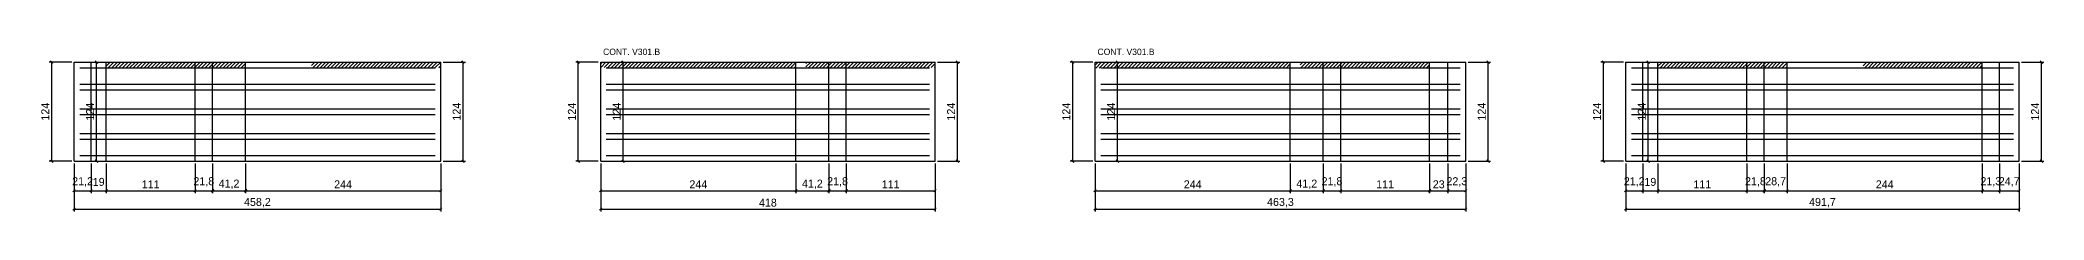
# Model space of a CAD drawing. Extents: x -9000 to 14229, y -395 to 1250.
# Drawn here: x 11724 to 14229, y -337 to -133 of the extents above; entities that cross this region are included whole.
import ezdxf

# ---------------------------------------------------------------- set-up
doc = ezdxf.new("R2010")
doc.units = 0
for name, color, linetype in [('COTA', 241, 'Continuous'), ('NOMENCLATURA', 7, 'Continuous'), ('Painéis', 200, 'Continuous'), ('Reaproveitamento', 251, 'Continuous'), ('SARR_2.2x7', 40, 'Continuous')]:
    doc.layers.add(name, color=color, linetype=linetype)
doc.dimstyles.new('PAINEL', dxfattribs={"dimtxt": 10, "dimasz": 3, "dimexe": 3, "dimexo": 3, "dimgap": 3, "dimtad": 1, "dimblk": 'OBLIQUE', "dimblk1": 'OBLIQUE', "dimcen": 2.5, "dimclrd": 4, "dimclre": 4, "dimclrt": 240, "dimazin": 3, "dimtfac": 1, "dimtmove": 0, "dimatfit": 3})

# ---------------------------------------------------------------- blocks, each defined once
blk = doc.blocks.new('_OBLIQUE')
at = {"color": 0, "linetype": 'BYBLOCK'}
blk.add_line((-0.5, -0.5), (0.5, 0.5), dxfattribs=at)

msp = doc.modelspace()

# ---------------------------------------------------------------- hatches: boundary and pattern name
at = {"layer": 'Reaproveitamento'}
h = msp.add_hatch(dxfattribs=at)
h.set_pattern_fill('ANSI31')
h.paths.add_polyline_path([(11806.8, -156.7), (11917.8, -156.7), (11917.8, -150), (11806.8, -150)])
h = msp.add_hatch(dxfattribs=at)
h.set_pattern_fill('ANSI31')
h.paths.add_polyline_path([(11917.8, -156.7), (11939.6, -156.7), (11939.6, -150), (11917.8, -150)])
h = msp.add_hatch(dxfattribs=at)
h.set_pattern_fill('ANSI31')
h.paths.add_polyline_path([(11939.6, -156.7), (11980.8, -156.7), (11980.8, -150), (11939.6, -150)])
h = msp.add_hatch(dxfattribs=at)
h.set_pattern_fill('ANSI31')
h.paths.add_polyline_path([(12063.3, -156.7), (12224.8, -156.7), (12224.8, -150), (12063.3, -150)])
h = msp.add_hatch(dxfattribs=at)
h.set_pattern_fill('ANSI31')
h.paths.add_polyline_path([(12424.8, -156.7), (12668.8, -156.7), (12668.8, -150), (12424.8, -150)])
h = msp.add_hatch(dxfattribs=at)
h.set_pattern_fill('ANSI31')
h.paths.add_polyline_path([(12681.3, -156.7), (12710, -156.7), (12710, -150), (12681.3, -150)])
h = msp.add_hatch(dxfattribs=at)
h.set_pattern_fill('ANSI31')
h.paths.add_polyline_path([(12710, -156.7), (12731.8, -156.7), (12731.8, -150), (12710, -150)])
h = msp.add_hatch(dxfattribs=at)
h.set_pattern_fill('ANSI31')
h.paths.add_polyline_path([(12731.8, -156.7), (12842.8, -156.7), (12842.8, -150), (12731.8, -150)])
h = msp.add_hatch(dxfattribs=at)
h.set_pattern_fill('ANSI31')
h.paths.add_polyline_path([(13042.8, -157.4), (13286.8, -157.4), (13286.8, -150.4), (13042.8, -150.4)])
h = msp.add_hatch(dxfattribs=at)
h.set_pattern_fill('ANSI31')
h.paths.add_polyline_path([(13299.3, -157.4), (13328, -157.4), (13328, -150.4), (13299.3, -150.4)])
h = msp.add_hatch(dxfattribs=at)
h.set_pattern_fill('ANSI31')
h.paths.add_polyline_path([(13328, -157.4), (13349.8, -157.4), (13349.8, -150.4), (13328, -150.4)])
h = msp.add_hatch(dxfattribs=at)
h.set_pattern_fill('ANSI31')
h.paths.add_polyline_path([(13349.8, -157.4), (13460.8, -157.4), (13460.8, -150.4), (13349.8, -150.4)])
h = msp.add_hatch(dxfattribs=at)
h.set_pattern_fill('ANSI31')
h.paths.add_polyline_path([(13746.3, -157.4), (13857.3, -157.4), (13857.3, -150.4), (13746.3, -150.4)])
h = msp.add_hatch(dxfattribs=at)
h.set_pattern_fill('ANSI31')
h.paths.add_polyline_path([(13857.3, -157.4), (13879.1, -157.4), (13879.1, -150.4), (13857.3, -150.4)])
h = msp.add_hatch(dxfattribs=at)
h.set_pattern_fill('ANSI31')
h.paths.add_polyline_path([(13879.1, -157.4), (13907.8, -157.4), (13907.8, -150.4), (13879.1, -150.4)])
h = msp.add_hatch(dxfattribs=at)
h.set_pattern_fill('ANSI31')
h.paths.add_polyline_path([(14002.8, -157.4), (14151.8, -157.4), (14151.8, -150.4), (14002.8, -150.4)])

# ---------------------------------------------------------------- linework, layer by layer
at = {"layer": 'Painéis'}
for p, q in [((11766.6, -150), (11787.8, -150)), ((11766.6, -274), (11766.6, -150)), ((11787.8, -274), (11787.8, -150)), ((11787.8, -274), (11787.8, -150)), ((11787.8, -150), (11806.8, -150)), ((11787.8, -274), (11787.8, -150)), ((11806.8, -274), (11806.8, -150)), ((11806.8, -274), (11806.8, -150)), ((11806.8, -150), (11917.8, -150)), ((11806.8, -274), (11806.8, -150)), ((11917.8, -274), (11917.8, -150)), ((11917.8, -274), (11917.8, -150)), ((11917.8, -150), (11939.6, -150)), ((11917.8, -274), (11917.8, -150)), ((11939.6, -274), (11939.6, -150)), ((11939.6, -274), (11939.6, -150)), ((11939.6, -150), (11980.8, -150)), ((11939.6, -274), (11939.6, -150)), ((11980.8, -274), (11980.8, -150)), ((11980.8, -274), (11980.8, -150)), ((11980.8, -150), (12224.8, -150)), ((11980.8, -274), (11980.8, -150)), ((12224.8, -274), (12224.8, -150)), ((12424.8, -150), (12668.8, -150)), ((12424.8, -274), (12424.8, -150)), ((12668.8, -274), (12668.8, -150)), ((12668.8, -274), (12668.8, -150)), ((12668.8, -150), (12710, -150)), ((12668.8, -274), (12668.8, -150)), ((12710, -274), (12710, -150)), ((12710, -274), (12710, -150)), ((12710, -150), (12731.8, -150)), ((12710, -274), (12710, -150)), ((12731.8, -274), (12731.8, -150)), ((12731.8, -274), (12731.8, -150)), ((12731.8, -150), (12842.8, -150)), ((12731.8, -274), (12731.8, -150)), ((12842.8, -274), (12842.8, -150)), ((13042.8, -150), (13286.8, -150)), ((13042.8, -274), (13042.8, -150)), ((13286.8, -274), (13286.8, -150)), ((13286.8, -274), (13286.8, -150)), ((13286.8, -150), (13328, -150)), ((13286.8, -274), (13286.8, -150)), ((13328, -274), (13328, -150)), ((13328, -274), (13328, -150)), ((13328, -150), (13349.8, -150)), ((13328, -274), (13328, -150)), ((13349.8, -274), (13349.8, -150)), ((13349.8, -274), (13349.8, -150)), ((13349.8, -150), (13460.8, -150)), ((13349.8, -274), (13349.8, -150)), ((13460.8, -274), (13460.8, -150)), ((13460.8, -274), (13460.8, -150)), ((13460.8, -150), (13483.8, -150)), ((13460.8, -274), (13460.8, -150)), ((13483.8, -274), (13483.8, -150)), ((13483.8, -274), (13483.8, -150)), ((13483.8, -150), (13506.1, -150)), ((13483.8, -274), (13483.8, -150)), ((13506.1, -274), (13506.1, -150)), ((13706.1, -150), (13727.3, -150)), ((13706.1, -274), (13706.1, -150)), ((13727.3, -274), (13727.3, -150)), ((13727.3, -274), (13727.3, -150)), ((13727.3, -150), (13746.3, -150)), ((13727.3, -274), (13727.3, -150)), ((13746.3, -274), (13746.3, -150)), ((13746.3, -274), (13746.3, -150)), ((13746.3, -150), (13857.3, -150)), ((13746.3, -274), (13746.3, -150)), ((13857.3, -274), (13857.3, -150)), ((13857.3, -274), (13857.3, -150)), ((13857.3, -150), (13879.1, -150)), ((13857.3, -274), (13857.3, -150)), ((13879.1, -274), (13879.1, -150)), ((13879.1, -274), (13879.1, -150)), ((13879.1, -150), (13907.8, -150)), ((13879.1, -274), (13879.1, -150)), ((13907.8, -274), (13907.8, -150)), ((13907.8, -274), (13907.8, -150)), ((13907.8, -150), (14151.8, -150)), ((13907.8, -274), (13907.8, -150)), ((14151.8, -274), (14151.8, -150)), ((14151.8, -274), (14151.8, -150)), ((14151.8, -150), (14173.1, -150)), ((14151.8, -274), (14151.8, -150)), ((14173.1, -274), (14173.1, -150)), ((14173.1, -274), (14173.1, -150)), ((14173.1, -150), (14197.8, -150)), ((14173.1, -274), (14173.1, -150)), ((14197.8, -274), (14197.8, -150)), ((11766.6, -274), (11787.8, -274)), ((11787.8, -274), (11806.8, -274)), ((11806.8, -274), (11917.8, -274)), ((11917.8, -274), (11939.6, -274)), ((11939.6, -274), (11980.8, -274)), ((11980.8, -274), (12224.8, -274)), ((12424.8, -274), (12668.8, -274)), ((12668.8, -274), (12710, -274)), ((12710, -274), (12731.8, -274)), ((12731.8, -274), (12842.8, -274)), ((13042.8, -274), (13286.8, -274)), ((13286.8, -274), (13328, -274)), ((13328, -274), (13349.8, -274)), ((13349.8, -274), (13460.8, -274)), ((13460.8, -274), (13483.8, -274)), ((13483.8, -274), (13506.1, -274)), ((13706.1, -274), (13727.3, -274)), ((13727.3, -274), (13746.3, -274)), ((13746.3, -274), (13857.3, -274)), ((13857.3, -274), (13879.1, -274)), ((13879.1, -274), (13907.8, -274)), ((13907.8, -274), (14151.8, -274)), ((14151.8, -274), (14173.1, -274)), ((14173.1, -274), (14197.8, -274))]:
    msp.add_line(p, q, dxfattribs=at)
at = {"layer": 'SARR_2.2x7'}
for points in [[(11773.6, -157), (11787.8, -157)], [(11773.6, -157), (11787.8, -157)], [(11787.8, -157), (11806.8, -157)], [(11787.8, -157), (11806.8, -157)], [(11806.8, -157), (11917.8, -157)], [(11806.8, -157), (11917.8, -157)], [(11917.8, -157), (11939.6, -157)], [(11917.8, -157), (11939.6, -157)], [(11939.6, -157), (11980.8, -157)], [(11939.6, -157), (11980.8, -157)], [(11980.8, -157), (12217.8, -157)], [(11980.8, -157), (12217.8, -157)], [(12431.8, -157), (12668.8, -157)], [(12431.8, -157), (12668.8, -157)], [(12668.8, -157), (12710, -157)], [(12668.8, -157), (12710, -157)], [(12710, -157), (12731.8, -157)], [(12710, -157), (12731.8, -157)], [(12731.8, -157), (12835.8, -157)], [(12731.8, -157), (12835.8, -157)], [(13049.8, -157), (13286.8, -157)], [(13049.8, -157), (13286.8, -157)], [(13286.8, -157), (13328, -157)], [(13286.8, -157), (13328, -157)], [(13328, -157), (13349.8, -157)], [(13328, -157), (13349.8, -157)], [(13349.8, -157), (13460.8, -157)], [(13349.8, -157), (13460.8, -157)], [(13460.8, -157), (13483.8, -157)], [(13460.8, -157), (13483.8, -157)], [(13483.8, -157), (13499.1, -157)], [(13483.8, -157), (13499.1, -157)], [(13713.1, -157), (13727.3, -157)], [(13713.1, -157), (13727.3, -157)], [(13727.3, -157), (13746.3, -157)], [(13727.3, -157), (13746.3, -157)], [(13746.3, -157), (13857.3, -157)], [(13746.3, -157), (13857.3, -157)], [(13857.3, -157), (13879.1, -157)], [(13857.3, -157), (13879.1, -157)], [(13879.1, -157), (13907.8, -157)], [(13879.1, -157), (13907.8, -157)], [(13907.8, -157), (14151.8, -157)], [(13907.8, -157), (14151.8, -157)], [(14151.8, -157), (14173.1, -157)], [(14151.8, -157), (14173.1, -157)], [(14173.1, -157), (14190.8, -157)], [(14173.1, -157), (14190.8, -157)], [(11773.6, -177.5), (11787.8, -177.5)], [(11773.6, -177.5), (11787.8, -177.5)], [(11773.6, -184.5), (11787.8, -184.5)], [(11773.6, -184.5), (11787.8, -184.5)], [(11787.8, -177.5), (11806.8, -177.5)], [(11787.8, -177.5), (11806.8, -177.5)], [(11787.8, -184.5), (11806.8, -184.5)], [(11787.8, -184.5), (11806.8, -184.5)], [(11806.8, -177.5), (11917.8, -177.5)], [(11806.8, -177.5), (11917.8, -177.5)], [(11806.8, -184.5), (11917.8, -184.5)], [(11806.8, -184.5), (11917.8, -184.5)], [(11917.8, -177.5), (11939.6, -177.5)], [(11917.8, -177.5), (11939.6, -177.5)], [(11917.8, -184.5), (11939.6, -184.5)], [(11917.8, -184.5), (11939.6, -184.5)], [(11939.6, -177.5), (11980.8, -177.5)], [(11939.6, -177.5), (11980.8, -177.5)], [(11939.6, -184.5), (11980.8, -184.5)], [(11939.6, -184.5), (11980.8, -184.5)], [(11980.8, -177.5), (12217.8, -177.5)], [(11980.8, -177.5), (12217.8, -177.5)], [(11980.8, -184.5), (12217.8, -184.5)], [(11980.8, -184.5), (12217.8, -184.5)], [(12431.8, -177.5), (12668.8, -177.5)], [(12431.8, -177.5), (12668.8, -177.5)], [(12431.8, -184.5), (12668.8, -184.5)], [(12431.8, -184.5), (12668.8, -184.5)], [(12668.8, -177.5), (12710, -177.5)], [(12668.8, -177.5), (12710, -177.5)], [(12668.8, -184.5), (12710, -184.5)], [(12668.8, -184.5), (12710, -184.5)], [(12710, -177.5), (12731.8, -177.5)], [(12710, -177.5), (12731.8, -177.5)], [(12710, -184.5), (12731.8, -184.5)], [(12710, -184.5), (12731.8, -184.5)], [(12731.8, -177.5), (12835.8, -177.5)], [(12731.8, -177.5), (12835.8, -177.5)], [(12731.8, -184.5), (12835.8, -184.5)], [(12731.8, -184.5), (12835.8, -184.5)], [(13049.8, -177.5), (13286.8, -177.5)], [(13049.8, -177.5), (13286.8, -177.5)], [(13049.8, -184.5), (13286.8, -184.5)], [(13049.8, -184.5), (13286.8, -184.5)], [(13286.8, -177.5), (13328, -177.5)], [(13286.8, -177.5), (13328, -177.5)], [(13286.8, -184.5), (13328, -184.5)], [(13286.8, -184.5), (13328, -184.5)], [(13328, -177.5), (13349.8, -177.5)], [(13328, -177.5), (13349.8, -177.5)], [(13328, -184.5), (13349.8, -184.5)], [(13328, -184.5), (13349.8, -184.5)], [(13349.8, -177.5), (13460.8, -177.5)], [(13349.8, -177.5), (13460.8, -177.5)], [(13349.8, -184.5), (13460.8, -184.5)], [(13349.8, -184.5), (13460.8, -184.5)], [(13460.8, -177.5), (13483.8, -177.5)], [(13460.8, -177.5), (13483.8, -177.5)], [(13460.8, -184.5), (13483.8, -184.5)], [(13460.8, -184.5), (13483.8, -184.5)], [(13483.8, -177.5), (13499.1, -177.5)], [(13483.8, -177.5), (13499.1, -177.5)], [(13483.8, -184.5), (13499.1, -184.5)], [(13483.8, -184.5), (13499.1, -184.5)], [(13713.1, -177.5), (13727.3, -177.5)], [(13713.1, -177.5), (13727.3, -177.5)], [(13713.1, -184.5), (13727.3, -184.5)], [(13713.1, -184.5), (13727.3, -184.5)], [(13727.3, -177.5), (13746.3, -177.5)], [(13727.3, -177.5), (13746.3, -177.5)], [(13727.3, -184.5), (13746.3, -184.5)], [(13727.3, -184.5), (13746.3, -184.5)], [(13746.3, -177.5), (13857.3, -177.5)], [(13746.3, -177.5), (13857.3, -177.5)], [(13746.3, -184.5), (13857.3, -184.5)], [(13746.3, -184.5), (13857.3, -184.5)], [(13857.3, -177.5), (13879.1, -177.5)], [(13857.3, -177.5), (13879.1, -177.5)], [(13857.3, -184.5), (13879.1, -184.5)], [(13857.3, -184.5), (13879.1, -184.5)], [(13879.1, -177.5), (13907.8, -177.5)], [(13879.1, -177.5), (13907.8, -177.5)], [(13879.1, -184.5), (13907.8, -184.5)], [(13879.1, -184.5), (13907.8, -184.5)], [(13907.8, -177.5), (14151.8, -177.5)], [(13907.8, -177.5), (14151.8, -177.5)], [(13907.8, -184.5), (14151.8, -184.5)], [(13907.8, -184.5), (14151.8, -184.5)], [(14151.8, -177.5), (14173.1, -177.5)], [(14151.8, -177.5), (14173.1, -177.5)], [(14151.8, -184.5), (14173.1, -184.5)], [(14151.8, -184.5), (14173.1, -184.5)], [(14173.1, -177.5), (14190.8, -177.5)], [(14173.1, -177.5), (14190.8, -177.5)], [(14173.1, -184.5), (14190.8, -184.5)], [(14173.1, -184.5), (14190.8, -184.5)], [(11773.6, -208.5), (11787.8, -208.5)], [(11773.6, -208.5), (11787.8, -208.5)], [(11773.6, -215.5), (11787.8, -215.5)], [(11773.6, -215.5), (11787.8, -215.5)], [(11787.8, -208.5), (11806.8, -208.5)], [(11787.8, -208.5), (11806.8, -208.5)], [(11787.8, -215.5), (11806.8, -215.5)], [(11787.8, -215.5), (11806.8, -215.5)], [(11806.8, -208.5), (11917.8, -208.5)], [(11806.8, -208.5), (11917.8, -208.5)], [(11806.8, -215.5), (11917.8, -215.5)], [(11806.8, -215.5), (11917.8, -215.5)], [(11917.8, -208.5), (11939.6, -208.5)], [(11917.8, -208.5), (11939.6, -208.5)], [(11917.8, -215.5), (11939.6, -215.5)], [(11917.8, -215.5), (11939.6, -215.5)], [(11939.6, -208.5), (11980.8, -208.5)], [(11939.6, -208.5), (11980.8, -208.5)], [(11939.6, -215.5), (11980.8, -215.5)], [(11939.6, -215.5), (11980.8, -215.5)], [(11980.8, -208.5), (12217.8, -208.5)], [(11980.8, -208.5), (12217.8, -208.5)], [(11980.8, -215.5), (12217.8, -215.5)], [(11980.8, -215.5), (12217.8, -215.5)], [(12431.8, -208.5), (12668.8, -208.5)], [(12431.8, -208.5), (12668.8, -208.5)], [(12431.8, -215.5), (12668.8, -215.5)], [(12431.8, -215.5), (12668.8, -215.5)], [(12668.8, -208.5), (12710, -208.5)], [(12668.8, -208.5), (12710, -208.5)], [(12668.8, -215.5), (12710, -215.5)], [(12668.8, -215.5), (12710, -215.5)], [(12710, -208.5), (12731.8, -208.5)], [(12710, -208.5), (12731.8, -208.5)], [(12710, -215.5), (12731.8, -215.5)], [(12710, -215.5), (12731.8, -215.5)], [(12731.8, -208.5), (12835.8, -208.5)], [(12731.8, -208.5), (12835.8, -208.5)], [(12731.8, -215.5), (12835.8, -215.5)], [(12731.8, -215.5), (12835.8, -215.5)], [(13049.8, -208.5), (13286.8, -208.5)], [(13049.8, -208.5), (13286.8, -208.5)], [(13049.8, -215.5), (13286.8, -215.5)], [(13049.8, -215.5), (13286.8, -215.5)], [(13286.8, -208.5), (13328, -208.5)], [(13286.8, -208.5), (13328, -208.5)], [(13286.8, -215.5), (13328, -215.5)], [(13286.8, -215.5), (13328, -215.5)], [(13328, -208.5), (13349.8, -208.5)], [(13328, -208.5), (13349.8, -208.5)], [(13328, -215.5), (13349.8, -215.5)], [(13328, -215.5), (13349.8, -215.5)], [(13349.8, -208.5), (13460.8, -208.5)], [(13349.8, -208.5), (13460.8, -208.5)], [(13349.8, -215.5), (13460.8, -215.5)], [(13349.8, -215.5), (13460.8, -215.5)], [(13460.8, -208.5), (13483.8, -208.5)], [(13460.8, -208.5), (13483.8, -208.5)], [(13460.8, -215.5), (13483.8, -215.5)], [(13460.8, -215.5), (13483.8, -215.5)], [(13483.8, -208.5), (13499.1, -208.5)], [(13483.8, -208.5), (13499.1, -208.5)], [(13483.8, -215.5), (13499.1, -215.5)], [(13483.8, -215.5), (13499.1, -215.5)], [(13713.1, -208.5), (13727.3, -208.5)], [(13713.1, -208.5), (13727.3, -208.5)], [(13713.1, -215.5), (13727.3, -215.5)], [(13713.1, -215.5), (13727.3, -215.5)], [(13727.3, -208.5), (13746.3, -208.5)], [(13727.3, -208.5), (13746.3, -208.5)], [(13727.3, -215.5), (13746.3, -215.5)], [(13727.3, -215.5), (13746.3, -215.5)], [(13746.3, -208.5), (13857.3, -208.5)], [(13746.3, -208.5), (13857.3, -208.5)], [(13746.3, -215.5), (13857.3, -215.5)], [(13746.3, -215.5), (13857.3, -215.5)], [(13857.3, -208.5), (13879.1, -208.5)], [(13857.3, -208.5), (13879.1, -208.5)], [(13857.3, -215.5), (13879.1, -215.5)], [(13857.3, -215.5), (13879.1, -215.5)], [(13879.1, -208.5), (13907.8, -208.5)], [(13879.1, -208.5), (13907.8, -208.5)], [(13879.1, -215.5), (13907.8, -215.5)], [(13879.1, -215.5), (13907.8, -215.5)], [(13907.8, -208.5), (14151.8, -208.5)], [(13907.8, -208.5), (14151.8, -208.5)], [(13907.8, -215.5), (14151.8, -215.5)], [(13907.8, -215.5), (14151.8, -215.5)], [(14151.8, -208.5), (14173.1, -208.5)], [(14151.8, -208.5), (14173.1, -208.5)], [(14151.8, -215.5), (14173.1, -215.5)], [(14151.8, -215.5), (14173.1, -215.5)], [(14173.1, -208.5), (14190.8, -208.5)], [(14173.1, -208.5), (14190.8, -208.5)], [(14173.1, -215.5), (14190.8, -215.5)], [(14173.1, -215.5), (14190.8, -215.5)], [(11773.6, -239.5), (11787.8, -239.5)], [(11773.6, -239.5), (11787.8, -239.5)], [(11773.6, -246.5), (11787.8, -246.5)], [(11773.6, -246.5), (11787.8, -246.5)], [(11787.8, -239.5), (11806.8, -239.5)], [(11787.8, -239.5), (11806.8, -239.5)], [(11787.8, -246.5), (11806.8, -246.5)], [(11787.8, -246.5), (11806.8, -246.5)], [(11806.8, -239.5), (11917.8, -239.5)], [(11806.8, -239.5), (11917.8, -239.5)], [(11806.8, -246.5), (11917.8, -246.5)], [(11806.8, -246.5), (11917.8, -246.5)], [(11917.8, -239.5), (11939.6, -239.5)], [(11917.8, -239.5), (11939.6, -239.5)], [(11917.8, -246.5), (11939.6, -246.5)], [(11917.8, -246.5), (11939.6, -246.5)], [(11939.6, -239.5), (11980.8, -239.5)], [(11939.6, -239.5), (11980.8, -239.5)], [(11939.6, -246.5), (11980.8, -246.5)], [(11939.6, -246.5), (11980.8, -246.5)], [(11980.8, -239.5), (12217.8, -239.5)], [(11980.8, -239.5), (12217.8, -239.5)], [(11980.8, -246.5), (12217.8, -246.5)], [(11980.8, -246.5), (12217.8, -246.5)], [(12431.8, -239.5), (12668.8, -239.5)], [(12431.8, -239.5), (12668.8, -239.5)], [(12431.8, -246.5), (12668.8, -246.5)], [(12431.8, -246.5), (12668.8, -246.5)], [(12668.8, -239.5), (12710, -239.5)], [(12668.8, -239.5), (12710, -239.5)], [(12668.8, -246.5), (12710, -246.5)], [(12668.8, -246.5), (12710, -246.5)], [(12710, -239.5), (12731.8, -239.5)], [(12710, -239.5), (12731.8, -239.5)], [(12710, -246.5), (12731.8, -246.5)], [(12710, -246.5), (12731.8, -246.5)], [(12731.8, -239.5), (12835.8, -239.5)], [(12731.8, -239.5), (12835.8, -239.5)], [(12731.8, -246.5), (12835.8, -246.5)], [(12731.8, -246.5), (12835.8, -246.5)], [(13049.8, -239.5), (13286.8, -239.5)], [(13049.8, -239.5), (13286.8, -239.5)], [(13049.8, -246.5), (13286.8, -246.5)], [(13049.8, -246.5), (13286.8, -246.5)], [(13286.8, -239.5), (13328, -239.5)], [(13286.8, -239.5), (13328, -239.5)], [(13286.8, -246.5), (13328, -246.5)], [(13286.8, -246.5), (13328, -246.5)], [(13328, -239.5), (13349.8, -239.5)], [(13328, -239.5), (13349.8, -239.5)], [(13328, -246.5), (13349.8, -246.5)], [(13328, -246.5), (13349.8, -246.5)], [(13349.8, -239.5), (13460.8, -239.5)], [(13349.8, -239.5), (13460.8, -239.5)], [(13349.8, -246.5), (13460.8, -246.5)], [(13349.8, -246.5), (13460.8, -246.5)], [(13460.8, -239.5), (13483.8, -239.5)], [(13460.8, -239.5), (13483.8, -239.5)], [(13460.8, -246.5), (13483.8, -246.5)], [(13460.8, -246.5), (13483.8, -246.5)], [(13483.8, -239.5), (13499.1, -239.5)], [(13483.8, -239.5), (13499.1, -239.5)], [(13483.8, -246.5), (13499.1, -246.5)], [(13483.8, -246.5), (13499.1, -246.5)], [(13713.1, -239.5), (13727.3, -239.5)], [(13713.1, -239.5), (13727.3, -239.5)], [(13713.1, -246.5), (13727.3, -246.5)], [(13713.1, -246.5), (13727.3, -246.5)], [(13727.3, -239.5), (13746.3, -239.5)], [(13727.3, -239.5), (13746.3, -239.5)], [(13727.3, -246.5), (13746.3, -246.5)], [(13727.3, -246.5), (13746.3, -246.5)], [(13746.3, -239.5), (13857.3, -239.5)], [(13746.3, -239.5), (13857.3, -239.5)], [(13746.3, -246.5), (13857.3, -246.5)], [(13746.3, -246.5), (13857.3, -246.5)], [(13857.3, -239.5), (13879.1, -239.5)], [(13857.3, -239.5), (13879.1, -239.5)], [(13857.3, -246.5), (13879.1, -246.5)], [(13857.3, -246.5), (13879.1, -246.5)], [(13879.1, -239.5), (13907.8, -239.5)], [(13879.1, -239.5), (13907.8, -239.5)], [(13879.1, -246.5), (13907.8, -246.5)], [(13879.1, -246.5), (13907.8, -246.5)], [(13907.8, -239.5), (14151.8, -239.5)], [(13907.8, -239.5), (14151.8, -239.5)], [(13907.8, -246.5), (14151.8, -246.5)], [(13907.8, -246.5), (14151.8, -246.5)], [(14151.8, -239.5), (14173.1, -239.5)], [(14151.8, -239.5), (14173.1, -239.5)], [(14151.8, -246.5), (14173.1, -246.5)], [(14151.8, -246.5), (14173.1, -246.5)], [(14173.1, -239.5), (14190.8, -239.5)], [(14173.1, -239.5), (14190.8, -239.5)], [(14173.1, -246.5), (14190.8, -246.5)], [(14173.1, -246.5), (14190.8, -246.5)], [(11773.6, -267), (11787.8, -267)], [(11773.6, -267), (11787.8, -267)], [(11787.8, -267), (11806.8, -267)], [(11787.8, -267), (11806.8, -267)], [(11806.8, -267), (11917.8, -267)], [(11806.8, -267), (11917.8, -267)], [(11917.8, -267), (11939.6, -267)], [(11917.8, -267), (11939.6, -267)], [(11939.6, -267), (11980.8, -267)], [(11939.6, -267), (11980.8, -267)], [(11980.8, -267), (12217.8, -267)], [(11980.8, -267), (12217.8, -267)], [(12431.8, -267), (12668.8, -267)], [(12431.8, -267), (12668.8, -267)], [(12668.8, -267), (12710, -267)], [(12668.8, -267), (12710, -267)], [(12710, -267), (12731.8, -267)], [(12710, -267), (12731.8, -267)], [(12731.8, -267), (12835.8, -267)], [(12731.8, -267), (12835.8, -267)], [(13049.8, -267), (13286.8, -267)], [(13049.8, -267), (13286.8, -267)], [(13286.8, -267), (13328, -267)], [(13286.8, -267), (13328, -267)], [(13328, -267), (13349.8, -267)], [(13328, -267), (13349.8, -267)], [(13349.8, -267), (13460.8, -267)], [(13349.8, -267), (13460.8, -267)], [(13460.8, -267), (13483.8, -267)], [(13460.8, -267), (13483.8, -267)], [(13483.8, -267), (13499.1, -267)], [(13483.8, -267), (13499.1, -267)], [(13713.1, -267), (13727.3, -267)], [(13713.1, -267), (13727.3, -267)], [(13727.3, -267), (13746.3, -267)], [(13727.3, -267), (13746.3, -267)], [(13746.3, -267), (13857.3, -267)], [(13746.3, -267), (13857.3, -267)], [(13857.3, -267), (13879.1, -267)], [(13857.3, -267), (13879.1, -267)], [(13879.1, -267), (13907.8, -267)], [(13879.1, -267), (13907.8, -267)], [(13907.8, -267), (14151.8, -267)], [(13907.8, -267), (14151.8, -267)], [(14151.8, -267), (14173.1, -267)], [(14151.8, -267), (14173.1, -267)], [(14173.1, -267), (14190.8, -267)], [(14173.1, -267), (14190.8, -267)]]:
    msp.add_lwpolyline(points, dxfattribs=at)

# ---------------------------------------------------------------- texts
at = {"layer": 'NOMENCLATURA'}
for p in [(12427.8, -141), (13045.8, -141)]:
    msp.add_text('CONT. V301.B', height=8, dxfattribs=at).set_placement(p)

# ---------------------------------------------------------------- dimensions: what is measured, and where the dimension line sits
at = {"layer": 'COTA'}
for base, p1, p2 in [((11738.6, -274), (11766.6, -274), (11766.6, -150)), ((11794.6, -274), (11766.6, -274), (11766.6, -150)), ((12252.8, -274), (12224.8, -274), (12224.8, -150)), ((12252.8, -274), (12224.8, -274), (12224.8, -150)), ((12396.8, -274), (12424.8, -274), (12424.8, -150)), ((12452.8, -274), (12424.8, -274), (12424.8, -150)), ((12870.8, -274), (12842.8, -274), (12842.8, -150)), ((12870.8, -274), (12842.8, -274), (12842.8, -150)), ((13014.8, -274), (13042.8, -274), (13042.8, -150)), ((13070.8, -274), (13042.8, -274), (13042.8, -150)), ((13534.1, -274), (13506.1, -274), (13506.1, -150)), ((13534.1, -274), (13506.1, -274), (13506.1, -150)), ((13678.1, -274), (13706.1, -274), (13706.1, -150)), ((13734.1, -274), (13706.1, -274), (13706.1, -150)), ((14225.8, -274), (14197.8, -274), (14197.8, -150)), ((14225.8, -274), (14197.8, -274), (14197.8, -150))]:
    msp.add_linear_dim(base=base, p1=p1, p2=p2, angle=90, dimstyle='PAINEL', dxfattribs=at).render()
for base, p1, p2 in [((11766.6, -311), (11766.6, -274), (11787.8, -274)), ((11766.6, -334), (11766.6, -274), (12224.8, -274)), ((11787.8, -311), (11787.8, -274), (11806.8, -274)), ((11806.8, -311), (11806.8, -274), (11917.8, -274)), ((11917.8, -311), (11917.8, -274), (11939.6, -274)), ((11939.6, -311), (11939.6, -274), (11980.8, -274)), ((11980.8, -311), (11980.8, -274), (12224.8, -274)), ((12424.8, -311), (12424.8, -274), (12668.8, -274)), ((12424.8, -334), (12424.8, -274), (12842.8, -274)), ((12668.8, -311), (12668.8, -274), (12710, -274)), ((12710, -311), (12710, -274), (12731.8, -274)), ((12731.8, -311), (12731.8, -274), (12842.8, -274)), ((13042.8, -311), (13042.8, -274), (13286.8, -274)), ((13042.8, -334), (13042.8, -274), (13506.1, -274)), ((13286.8, -311), (13286.8, -274), (13328, -274)), ((13328, -311), (13328, -274), (13349.8, -274)), ((13349.8, -311), (13349.8, -274), (13460.8, -274)), ((13460.8, -311), (13460.8, -274), (13483.8, -274)), ((13483.8, -311), (13483.8, -274), (13506.1, -274)), ((13706.1, -311), (13706.1, -274), (13727.3, -274)), ((13706.1, -334), (13706.1, -274), (14197.8, -274)), ((13727.3, -311), (13727.3, -274), (13746.3, -274)), ((13746.3, -311), (13746.3, -274), (13857.3, -274)), ((13857.3, -311), (13857.3, -274), (13879.1, -274)), ((13879.1, -311), (13879.1, -274), (13907.8, -274)), ((13907.8, -311), (13907.8, -274), (14151.8, -274)), ((14151.8, -311), (14151.8, -274), (14173.1, -274)), ((14173.1, -311), (14173.1, -274), (14197.8, -274))]:
    msp.add_linear_dim(base=base, p1=p1, p2=p2, dimstyle='PAINEL', dxfattribs=at).render()

doc.saveas('drawing.dxf')
